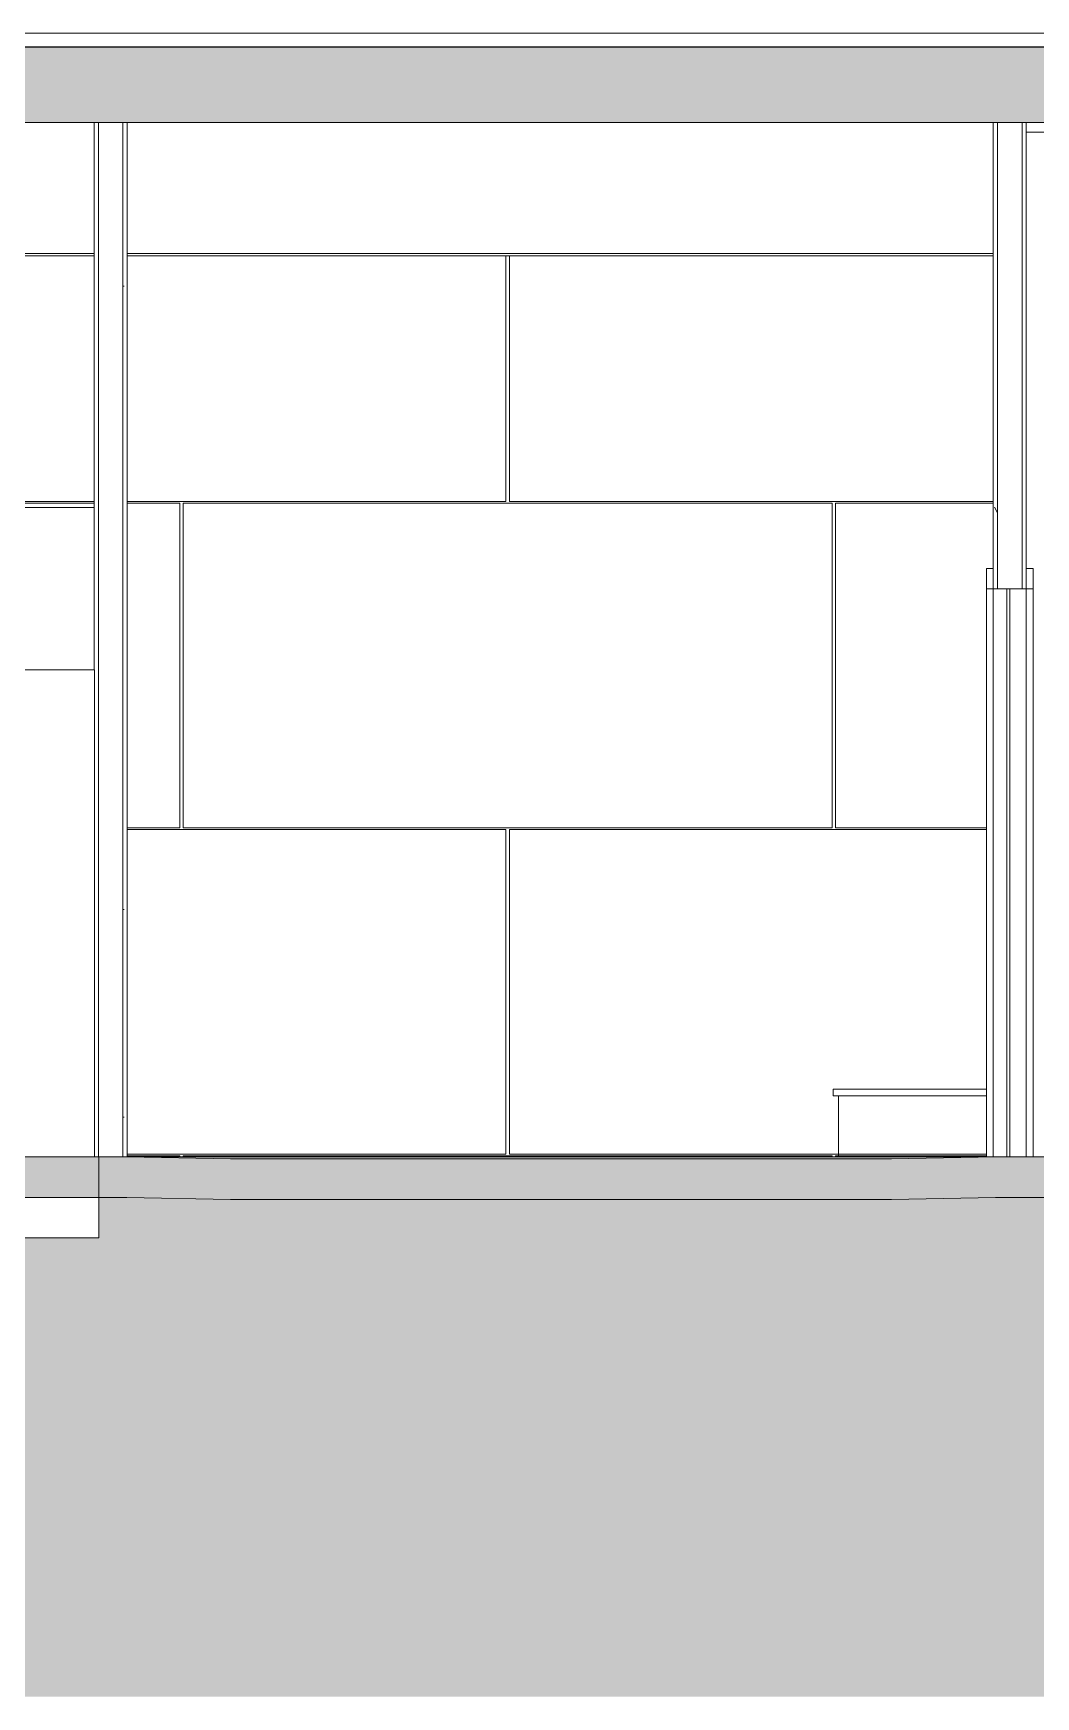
# Model space of a CAD drawing. Header units: inches. Extents: x -23565 to -21, y -324 to 853.
# Drawn here: x -17867.4 to -17719.1, y -79.8 to 166.1 of the extents above; entities that cross this region are included whole.
import ezdxf

# ---------------------------------------------------------------- set-up
doc = ezdxf.new("R2010")
doc.units = ezdxf.units.IN
doc.header["$MEASUREMENT"] = 0
doc.linetypes.add('Grid Line 1_2_', pattern=[0.875, 0.5, -0.125, 0.125, -0.125])
for name, color, linetype, lineweight in [('A-CLNG', 13, 'Continuous', 13), ('A-CLNG-PATT', 13, 'Continuous', 25), ('A-DOOR', 31, 'Continuous', 13), ('A-DOOR-FRAM', 31, 'Continuous', 9), ('A-FLOR', 192, 'Continuous', 13), ('A-FLOR-LEVL', 51, 'Continuous', 9), ('A-FLOR-PATT', 8, 'Continuous', 25), ('A-ROOF', 132, 'Continuous', 13), ('A-WALL', 113, 'Continuous', 13), ('A-WALL-PATT', 111, 'Continuous', 25), ('C-TOPO', 7, 'Continuous', 13), ('I-FURN', 30, 'Continuous', 13), ('I-WALL', 2, 'Continuous', 13), ('P-SANR-FIXT', 6, 'Continuous', 13), ('S-BEAM', 12, 'Continuous', 13)]:
    doc.layers.add(name, color=color, linetype=linetype, lineweight=lineweight)
pattern_1 = [(0, (-33539.073, 67.247), (61.44, 15.36), [2.534, -43.546, 2.534, -43.546, -245.76]), (0, (-33539.073, 67.247), (61.44, 15.36), [-92.16, 2.534, -89.626, 2.534, -43.546, -107.52]), (0, (-33539.073, 67.247), (61.44, 15.36), [-230.4, 2.534, -28.186, 2.534, -74.266]), (120, (-33516.033, 74.927), (-44.02215, 45.528601), [2.534, -43.546, 2.534, -43.546, -245.76]), (120, (-33516.033, 74.927), (-44.02215, 45.528601), [-92.16, 2.534, -89.626, 2.534, -43.546, -107.52]), (120, (-33516.033, 74.927), (-44.02215, 45.528601), [-230.4, 2.534, -28.186, 2.534, -74.266]), (240, (-33508.353, 105.647), (-17.41785, -60.888601), [2.534, -43.546, 2.534, -43.546, -245.76]), (240, (-33508.353, 105.647), (-17.41785, -60.888601), [-92.16, 2.534, -89.626, 2.534, -43.546, -107.52]), (240, (-33508.353, 105.647), (-17.41785, -60.888601), [-230.4, 2.534, -28.186, 2.534, -74.266])]

# ---------------------------------------------------------------- blocks, each defined once
blk = doc.blocks.new('Locker-Double Stacked - 12_ x 12_-11070-Building Section - East_West looking South _ Fitness Center')
at = {"layer": 'I-FURN', "color": 8, "lineweight": 9}
for p, q in [((-25319.77, 72), (-25307.77, 72)), ((-25319.77, 72), (-25319.77, 0)), ((-25307.77, 72), (-25307.77, 0)), ((-25307.77, 0), (-25319.77, 0))]:
    blk.add_line(p, q, dxfattribs=at)
blk = doc.blocks.new('Locker Rooms and Restrooms_rvt-2-Building Section - East_West looking South _ Fitness Center')
at = {"layer": 'A-FLOR', "color": 7}
for p, q in [((-25307.14, 0), (-25307.77, 0)), ((-25307.14, -12), (-25307.14, 0)), ((-25388.27, -12), (-25307.14, -12))]:
    blk.add_line(p, q, dxfattribs=at)
at = {"layer": 'I-WALL', "color": 8, "lineweight": 9}
blk.add_line((-25307.83, 96), (-25383.52, 96), dxfattribs=at)
at = {"color": 8, "lineweight": 9}
blk.add_blockref('Locker-Double Stacked - 12_ x 12_-11070-Building Section - East_West looking South _ Fitness Center', (0, 0), dxfattribs=at)
blk = doc.blocks.new('Struct_Xcel_Sports Complex_rvt-2-Building Section - East_West looking South _ Fitness Center')
at = {"layer": 'A-FLOR-PATT', "lineweight": 9}
h = blk.add_hatch(dxfattribs=at)
h.set_pattern_fill('FP_37', color=256, style=0, pattern_type=2)
h.set_pattern_definition([(50, (-33539.073, 67.247), (55.0854, -4.81984), [5.76, -63.36]), (355, (-33539.073, 67.247), (-10.6557, 57.76853), [4.608, -50.688]), (100.451, (-33534.483, 66.846), (44.42947, 52.94866), [4.895, -53.848]), (46.184, (-33539.07, 82.61), (81.96444, -12.71212), [8.64, -95.04]), (96.636, (-33532.24, 81.55), (71.7815, 74.8124), [7.343, -80.772]), (351.184, (-33539.07, 82.61), (71.78195, 74.81243), [6.912, -76.032]), (21, (-33531.393, 78.767), (45.84207, -30.92146), [5.76, -63.36]), (326, (-33531.393, 78.767), (18.68706, 55.69148), [4.608, -50.688]), (71.451, (-33527.573, 76.19), (64.5289, 24.7701), [4.895, -53.848]), (37.5, (-33539.073, 67.247), (0.933895, 25.566816), [2.534, -47.539, 2.534, -48.922, -50.88]), (37.5, (-33539.073, 67.247), (0.933895, 25.566816), [-101.53, 2.534, -48.346]), (7.5, (-33539.073, 67.247), (20.20404, 30.2913), [2.534, -26.803, 2.534, -46.387, -19.392]), (7.5, (-33539.073, 67.247), (20.20404, 30.2913), [-78.259, 2.534, -16.858]), (327.5, (-33556.2, 67.247), (40.997785, -1.732403), [2.534, -16.666, 2.534, -57.37, -79.488]), (327.5, (-33556.2, 67.247), (40.997785, -1.732403), [-79.104, 2.534, -76.954]), (317.5, (-33563.88, 67.247), (44.78888, 7.68784), [2.534, -22.426, 2.534, -37.248, -56.448]), (317.5, (-33563.88, 67.247), (44.78888, 7.68784), [-64.742, 2.534, -53.914])])
h.paths.add_polyline_path([(-25189.87, -6.32), (-25174.52, -6), (-22066.14, -6), (-22066.14, 0), (-25174.52, 0), (-25189.87, -0.32), (-25287.67, -0.32), (-25303.02, 0), (-26272.89, 0), (-26272.89, -6), (-25303.02, -6), (-25287.67, -6.32), (-25241, -6.32)], flags=0)
at = {"layer": 'A-FLOR', "color": 7}
for p, q in [((-25303.02, 0), (-25307.77, 0)), ((-25287.67, -0.32), (-25303.02, 0)), ((-25189.87, -0.32), (-25287.67, -0.32)), ((-25174.52, 0), (-25189.87, -0.32)), ((-24228.15, 0), (-25174.52, 0)), ((-26272.89, -6), (-25303.02, -6)), ((-25303.02, -6), (-25287.67, -6.32)), ((-25287.67, -6.32), (-25189.87, -6.32)), ((-25189.87, -6.32), (-25174.52, -6)), ((-25174.52, -6), (-22066.14, -6))]:
    blk.add_line(p, q, dxfattribs=at)
at = {"layer": 'A-FLOR', "color": 8, "lineweight": 9}
for p, q in [((-25287.67, -6.32), (-25287.16, -6.33)), ((-25190.37, -6.33), (-25189.87, -6.32))]:
    blk.add_line(p, q, dxfattribs=at)
blk = doc.blocks.new('Single-Flush - 36_ x 84_-1318909-Building Section - East_West looking South _ Fitness Center')
at = {"layer": 'A-DOOR', "color": 7}
for p, q in [((-25172.83, 84), (-25174.83, 84)), ((-25174.83, 84), (-25174.83, 0)), ((-25172.83, 0), (-25172.83, 84)), ((-25174.83, 0), (-25172.83, 0))]:
    blk.add_line(p, q, dxfattribs=at)
at = {"layer": 'A-DOOR-FRAM', "color": 7, "lineweight": 13}
for p, q in [((-25175.83, 87), (-25175.83, 84)), ((-25174.83, 87), (-25175.83, 87)), ((-25174.83, 84), (-25174.83, 87)), ((-25168.95, 87), (-25169.95, 87)), ((-25169.95, 87), (-25169.95, 84)), ((-25168.95, 84), (-25168.95, 87)), ((-25175.83, 84), (-25174.83, 84)), ((-25169.95, 84), (-25168.95, 84))]:
    blk.add_line(p, q, dxfattribs=at)
at = {"layer": 'A-DOOR-FRAM', "color": 8}
for p, q in [((-25175.83, 0), (-25175.83, 84)), ((-25169.95, 0), (-25169.95, 84)), ((-25168.95, 84), (-25168.95, 0))]:
    blk.add_line(p, q, dxfattribs=at)
blk = doc.blocks.new('W-Wide Flange - W12X19-1732174-Building Section - East_West looking South _ Fitness Center')
at = {"layer": 'S-BEAM', "color": 8, "lineweight": 9}
for p, q in [((-25384.14, 133.58), (-25307.83, 133.58)), ((-25384.14, 133.23), (-25307.83, 133.23)), ((-25302.95, 133.58), (-25174.83, 133.58)), ((-25302.95, 133.23), (-25174.83, 133.23))]:
    blk.add_line(p, q, dxfattribs=at)
blk = doc.blocks.new('Basin_Mop_Service-24x24-Zurn-Z1996-24 - 24 x 24 x 10-1384526-Building Section - East_West looking South _ Fitness Center')
at = {"layer": 'P-SANR-FIXT', "color": 8, "lineweight": 9}
for p, q in [((-25198.52, 10), (-25198.52, 9)), ((-25175.83, 10), (-25198.52, 10)), ((-25198.52, 9), (-25197.7, 9)), ((-25197.7, 9), (-25197.7, 0)), ((-25175.83, 9), (-25197.7, 9))]:
    blk.add_line(p, q, dxfattribs=at)

msp = doc.modelspace()

# ---------------------------------------------------------------- hatches: boundary and pattern name
at = {"layer": 'A-CLNG-PATT', "lineweight": 9}
h = msp.add_hatch(dxfattribs=at)
h.set_pattern_fill('FP_20', color=8, style=0, pattern_type=2)
h.set_pattern_definition([(161.57, (-33538.113, 68.207), (-7.6802237, -0.0009796), [0, -54.643, 6.067, 0]), (18.43, (-33540.033, 68.207), (-7.6802237, 0.0009796), [0, -54.643, 6.067, 0]), (108.43, (-33538.113, 68.207), (3.8382953, -19.20136532), [18.211, -42.499]), (71.57, (-33540.033, 68.207), (3.8382953, 19.20136532), [18.211, -42.499])])
h.paths.add_polyline_path([(-18822.42795, 152.92201), (-15349.42795, 152.92201), (-15349.42795, 164.05666), (-18822.42795, 164.05666), (-18822.42795, 154.604)], flags=0)
at = {"layer": 'A-WALL-PATT', "lineweight": 9}
h = msp.add_hatch(dxfattribs=at)
h.set_pattern_fill('FP_13', color=8, style=0, pattern_type=2)
h.set_pattern_definition(pattern_1)
h.paths.add_polyline_path([(-17853.49045, 0), (-17853.49045, 152.92201), (-17854.11545, 152.92201), (-17854.11545, 0)], flags=0)
h = msp.add_hatch(dxfattribs=at)
h.set_pattern_fill('FP_13', color=8, style=0, pattern_type=2)
h.set_pattern_definition(pattern_1)
h.paths.add_polyline_path([(-17724.74045, 84), (-17724.74045, 152.92201), (-17725.36545, 152.92201), (-17725.36545, 84)], flags=0)
h = msp.add_hatch(dxfattribs=at)
h.set_pattern_fill('FP_13', color=8, style=0, pattern_type=2)
h.set_pattern_definition(pattern_1)
h.paths.add_polyline_path([(-17720.49045, 84), (-17720.49045, 152.92201), (-17721.11545, 152.92201), (-17721.11545, 84)], flags=0)
h = msp.add_hatch(dxfattribs=at)
h.set_pattern_fill('FP_16', color=8, style=0, pattern_type=2)
h.set_pattern_definition([(90, (-32272.6, 193.25), (-193, -193), [48, -145]), (180, (-32272.6, 193.25), (-2e-14, -193), [96, -97]), (270, (-32368.6, 241.25), (-193, -193), [48, -145]), (180, (-32272.6, 241.25), (-2e-14, -193), [96, -97]), (270, (-32369.1, 241.25), (-193, -193), [48, -145]), (180, (-32369.1, 241.25), (-2e-14, -193), [96, -97]), (90, (-32465.1, 193.25), (-193, -193), [48, -145]), (180, (-32369.1, 193.25), (-2e-14, -193), [96, -97]), (90, (-32320.35, 241.5), (-193, -193), [48, -145]), (180, (-32272.23, 241.5), (-2e-14, -193), [48.125, -144.875]), (180, (-32272.23, 289.5), (-2e-14, -193), [48.125, -144.875]), (90, (-32416.85, 241.5), (-193, -193), [48, -145]), (180, (-32320.85, 241.5), (-2e-14, -193), [96, -97]), (270, (-32320.85, 289.5), (-193, -193), [48, -145]), (180, (-32320.85, 289.5), (-2e-14, -193), [96, -97]), (180, (-32417.35, 241.5), (-2e-14, -193), [48, -145]), (270, (-32417.35, 289.5), (-193, -193), [48, -145]), (180, (-32417.35, 289.5), (-2e-14, -193), [48, -145]), (90, (-32272.6, 289.75), (-193, -193), [48, -145]), (180, (-32272.6, 289.75), (-2e-14, -193), [96, -97]), (270, (-32368.6, 337.75), (-193, -193), [48, -145]), (180, (-32272.6, 337.75), (-2e-14, -193), [96, -97]), (270, (-32369.1, 337.75), (-193, -193), [48, -145]), (180, (-32369.1, 337.75), (-2e-14, -193), [96, -97]), (90, (-32465.1, 289.75), (-193, -193), [48, -145]), (180, (-32369.1, 289.75), (-2e-14, -193), [96, -97]), (90, (-32320.35, 338), (-193, -193), [48, -145]), (180, (-32272.23, 338), (-2e-14, -193), [48.125, -144.875]), (180, (-32272.23, 386), (-2e-14, -193), [48.125, -144.875]), (90, (-32416.85, 338), (-193, -193), [48, -145]), (180, (-32320.85, 338), (-2e-14, -193), [96, -97]), (270, (-32320.85, 386), (-193, -193), [48, -145]), (180, (-32320.85, 386), (-2e-14, -193), [96, -97]), (180, (-32417.35, 338), (-2e-14, -193), [48, -145]), (270, (-32417.35, 386), (-193, -193), [48, -145]), (180, (-32417.35, 386), (-2e-14, -193), [48, -145])])
h.paths.add_polyline_path([(-17853.49045, 0), (-17726.36545, 0), (-17726.36545, 87), (-17725.36545, 87), (-17725.36545, 133.22708), (-17853.49045, 133.22708), (-17853.49045, 0.00039)], flags=0)
h.paths.add_polyline_path([(-17861.72345, 96), (-17858.36545, 96), (-17858.36545, 133.22708), (-17899.05295, 133.22708), (-17899.05295, 96), (-17896.8162, 96)], flags=0)
at = {"layer": 'C-TOPO', "lineweight": 9}
h = msp.add_hatch(dxfattribs=at)
h.set_pattern_fill('FP_14', color=8, style=0, pattern_type=2)
h.set_pattern_definition([(0, (-33539.073, 67.247), (48, 48), [48, -48]), (0, (-33539.073, 85.247), (48, 48), [48, -48]), (0, (-33539.073, 103.247), (48, 48), [48, -48]), (90, (-33533.073, 109.247), (-48, 48), [48, -48]), (90, (-33515.073, 109.247), (-48, 48), [48, -48]), (90, (-33497.073, 109.247), (-48, 48), [48, -48])])
h.paths.add_polyline_path([(-18914.50595, -79.828), (-14608.67795, -79.828), (-14608.67795, -48), (-14621.67795, -48), (-14621.67795, -36), (-14616.67795, -36), (-14616.67795, -6), (-17725.05295, -6), (-17740.90988, -6.33035), (-17838.20273, -6.3198), (-17857.67795, -6), (-17857.67795, -12), (-17938.80295, -12), (-17938.80295, -6), (-18206.05295, -6), (-18206.05295, -12), (-18287.80295, -12), (-18287.80295, -6), (-18823.42795, -6), (-18823.42795, -36), (-18820.42795, -36), (-18820.42795, -48), (-18838.42795, -48), (-18838.42795, -36), (-18837.42795, -35.97606), (-18837.42795, 0), (-18914.50595, 0), (-18914.50595, -6.95548)], flags=0)
h.paths.add_polyline_path([(-17838.20273, -0.3198), (-17740.40317, -0.3198), (-17725.36545, 0), (-17853.49045, -0.0013)], flags=0)

# ---------------------------------------------------------------- linework, layer by layer
at = {"layer": 'A-CLNG', "color": 7}
for p, q in [((-15357.92795, 164.05666), (-18822.42795, 164.05666)), ((-18287.80295, 152.92201), (-17858.36545, 152.92201)), ((-17853.49045, 152.92201), (-17725.36545, 152.92201)), ((-17720.49045, 152.92201), (-17665.42795, 152.92201))]:
    msp.add_line(p, q, dxfattribs=at)
at = {"layer": 'A-FLOR-LEVL', "linetype": 'Grid Line 1_2_'}
msp.add_line((-19107.86138, 0), (-13619.10115, 0), dxfattribs=at)
at = {"layer": 'A-ROOF', "color": 7}
for p, q in [((-15361.67795, 166.1209), (-18823.17795, 166.1209)), ((-18822.42795, 164.11916), (-15361.67795, 164.11916))]:
    msp.add_line(p, q, dxfattribs=at)
at = {"layer": 'A-WALL', "color": 7}
for p, q in [((-17853.49045, 152.92201), (-17858.36545, 152.92201)), ((-17857.74045, 152.92201), (-17857.74045, 0)), ((-17854.11545, 152.92201), (-17854.11545, 0)), ((-17720.49045, 152.92201), (-17725.36545, 152.92201)), ((-17724.74045, 152.92201), (-17724.74045, 84)), ((-17721.11545, 152.92201), (-17721.11545, 84))]:
    msp.add_line(p, q, dxfattribs=at)
at = {"layer": 'C-TOPO'}
msp.add_line((-17853.49045, 0), (-17725.36545, 0), dxfattribs=at)
at = {"layer": 'C-TOPO', "color": 8, "lineweight": 9}
msp.add_line((-17725.36545, 0), (-17853.49045, 0), dxfattribs=at)
at = {"layer": 'I-WALL', "color": 7}
for p, q in [((-17858.36545, 152.92201), (-17858.36545, 72)), ((-17853.49045, 0), (-17853.49045, 152.92201)), ((-17725.36545, 152.92201), (-17725.36545, 84)), ((-17720.49045, 84), (-17720.49045, 152.92201)), ((-17725.36545, 84), (-17720.49045, 84)), ((-17858.30295, 0), (-17853.49045, 0))]:
    msp.add_line(p, q, dxfattribs=at)
at = {"layer": 'I-WALL', "color": 8, "lineweight": 9}
for p, q in [((-17665.92795, 151.49295), (-17720.49045, 151.49295)), ((-17722.92795, 84), (-17722.92795, 0)), ((-17720.49045, 84), (-17720.49045, 0))]:
    msp.add_line(p, q, dxfattribs=at)

# ---------------------------------------------------------------- block references
at = {"color": 250, "lineweight": 5}
for name in ['Locker Rooms and Restrooms_rvt-2-Building Section - East_West looking South _ Fitness Center', 'Struct_Xcel_Sports Complex_rvt-2-Building Section - East_West looking South _ Fitness Center']:
    msp.add_blockref(name, (7449.46227, 0), dxfattribs=at)
at = {"layer": 'A-DOOR', "color": 8, "lineweight": 9}
msp.add_blockref('Single-Flush - 36_ x 84_-1318909-Building Section - East_West looking South _ Fitness Center', (7449.46227, 0), dxfattribs=at)
at = {"layer": 'P-SANR-FIXT', "color": 8, "lineweight": 9}
msp.add_blockref('Basin_Mop_Service-24x24-Zurn-Z1996-24 - 24 x 24 x 10-1384526-Building Section - East_West looking South _ Fitness Center', (7449.46227, 0), dxfattribs=at)
at = {"layer": 'S-BEAM', "color": 8, "lineweight": 9}
msp.add_blockref('W-Wide Flange - W12X19-1732174-Building Section - East_West looking South _ Fitness Center', (7449.46227, 0), dxfattribs=at)

doc.saveas('drawing.dxf')
